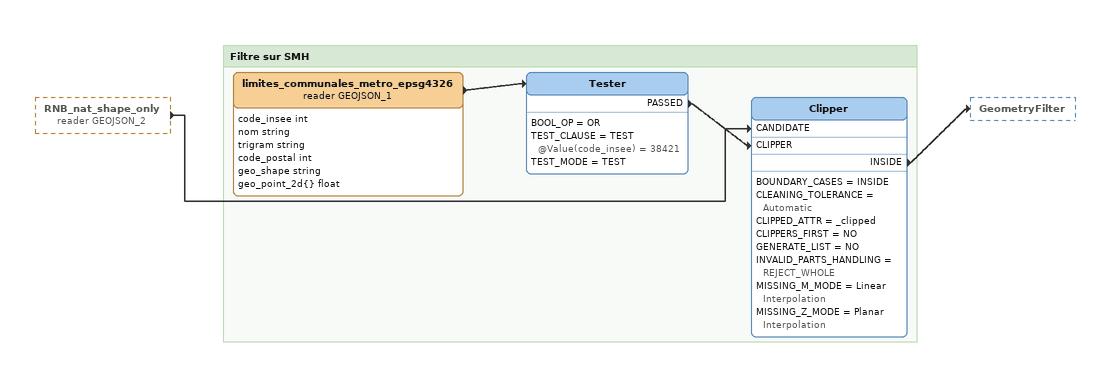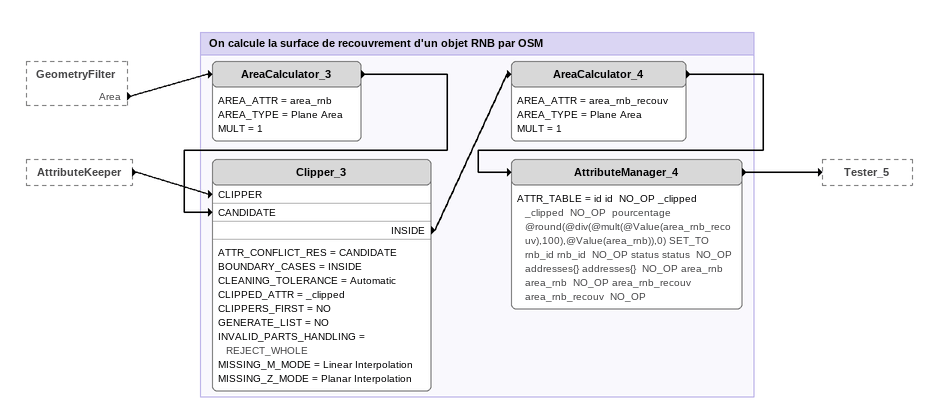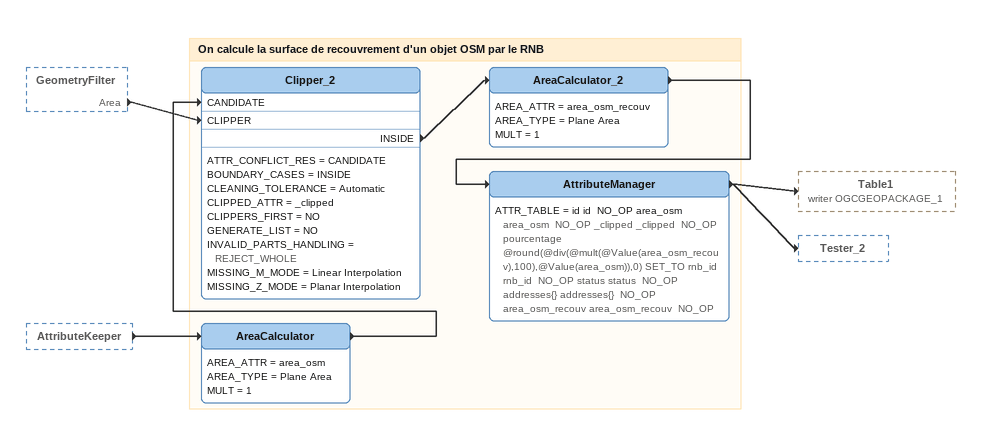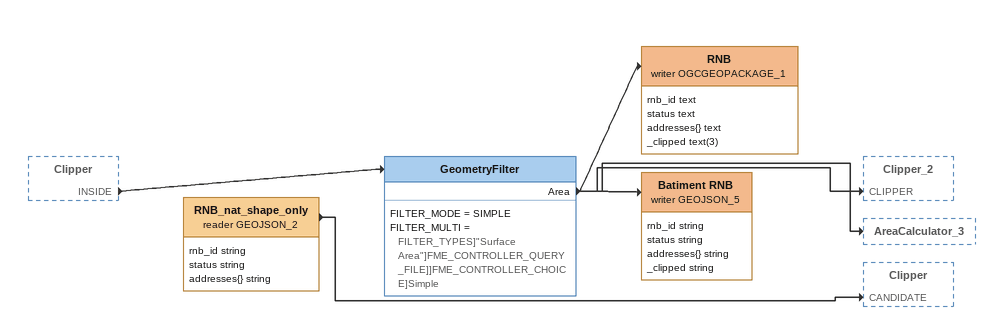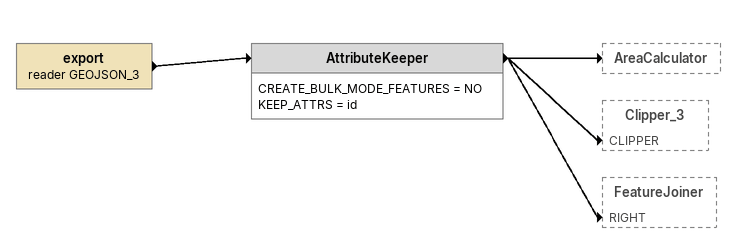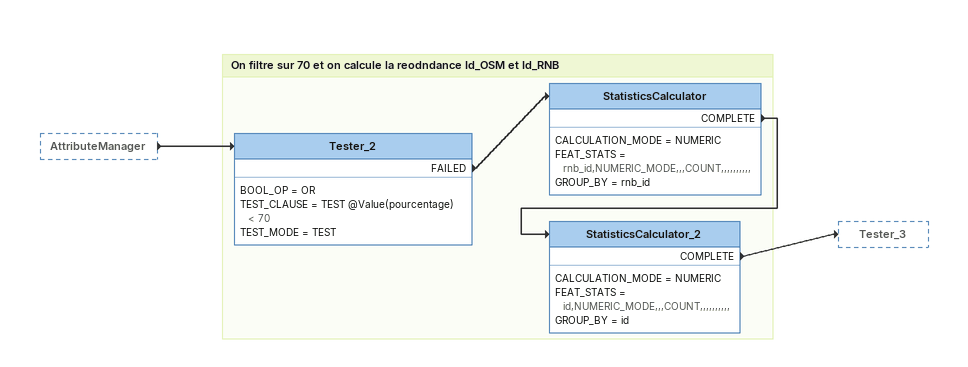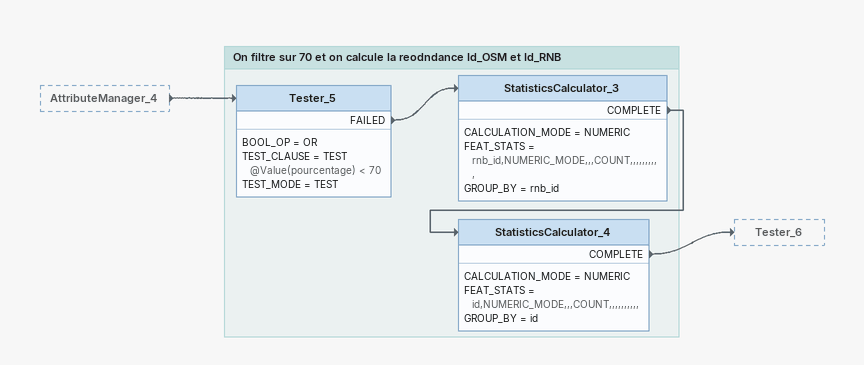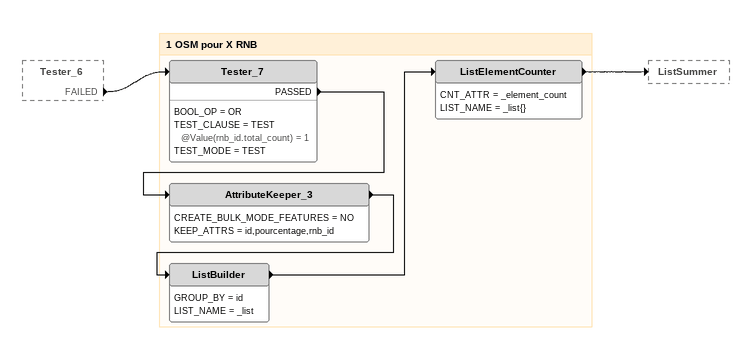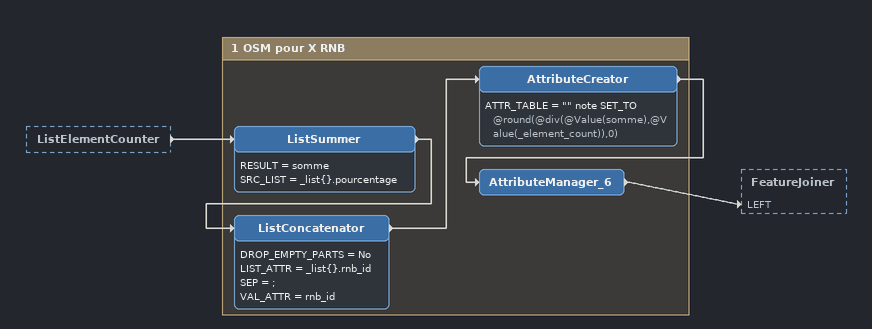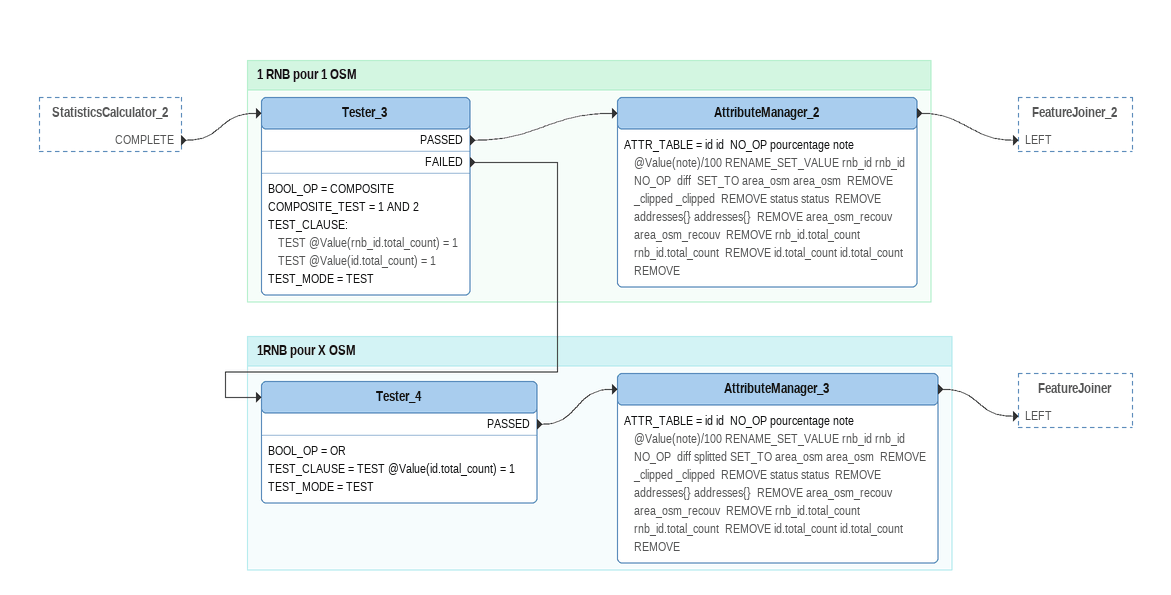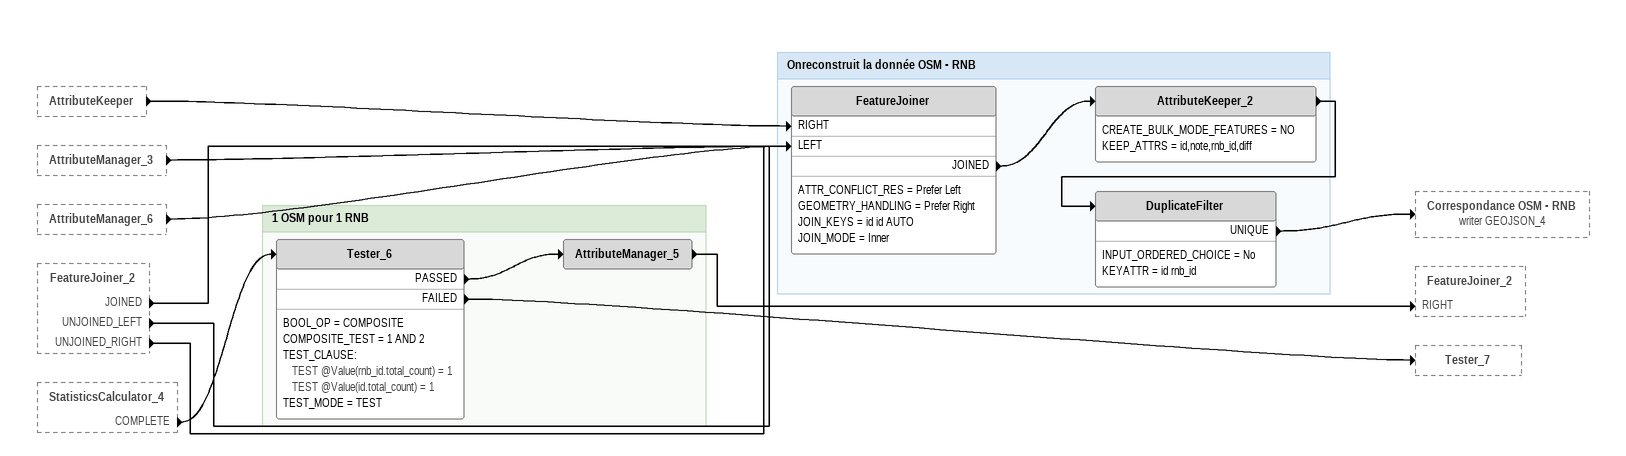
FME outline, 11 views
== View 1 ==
RNB_nat_shape_only (reader GEOJSON_2) [outside]
    -> Clipper [CANDIDATE]

Bookmark: Filtre sur SMH
limites_communales_metro_epsg4326 (reader GEOJSON_1)
    attributes: code_insee int, nom string, trigram string, code_postal int, geo_shape string, geo_point_2d{} float
    -> Tester
Tester
    BOOL_OP = OR
    TEST_CLAUSE = TEST @Value(code_insee) = 38421
    TEST_MODE = TEST
    PASSED -> Clipper [CLIPPER]
Clipper
    BOUNDARY_CASES = INSIDE
    CLEANING_TOLERANCE = Automatic
    CLIPPED_ATTR = _clipped
    CLIPPERS_FIRST = NO
    GENERATE_LIST = NO
    INVALID_PARTS_HANDLING = REJECT_WHOLE
    MISSING_M_MODE = Linear Interpolation
    MISSING_Z_MODE = Planar Interpolation
    INSIDE -> GeometryFilter

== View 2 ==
GeometryFilter [outside]
    Area -> AreaCalculator_3
AttributeKeeper [outside]
    -> Clipper_3 [CLIPPER]

Bookmark: On calcule la surface de recouvrement d'un objet RNB par OSM
AreaCalculator_3
    AREA_ATTR = area_rnb
    AREA_TYPE = Plane Area
    MULT = 1
    -> Clipper_3 [CANDIDATE]
Clipper_3
    ATTR_CONFLICT_RES = CANDIDATE
    BOUNDARY_CASES = INSIDE
    CLEANING_TOLERANCE = Automatic
    CLIPPED_ATTR = _clipped
    CLIPPERS_FIRST = NO
    GENERATE_LIST = NO
    INVALID_PARTS_HANDLING = REJECT_WHOLE
    MISSING_M_MODE = Linear Interpolation
    MISSING_Z_MODE = Planar Interpolation
    INSIDE -> AreaCalculator_4
AreaCalculator_4
    AREA_ATTR = area_rnb_recouv
    AREA_TYPE = Plane Area
    MULT = 1
    -> AttributeManager_4
AttributeManager_4
    ATTR_TABLE = id id  NO_OP _clipped _clipped  NO_OP  pourcentage @round(@div(@mult(@Value(area_rnb_recouv),100),@Value(area_rnb)),0) SET_TO rnb_id rnb_id  NO_OP status status  NO_OP addresses{} addresses{}  NO_OP area_rnb area_rnb  NO_OP area_rnb_recouv area_rnb_recouv  NO_OP
    -> Tester_5

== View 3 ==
GeometryFilter [outside]
    Area -> Clipper_2 [CLIPPER]
AttributeKeeper [outside]
    -> AreaCalculator

Bookmark: On calcule la surface de recouvrement d'un objet OSM par le RNB
AreaCalculator
    AREA_ATTR = area_osm
    AREA_TYPE = Plane Area
    MULT = 1
    -> Clipper_2 [CANDIDATE]
Clipper_2
    ATTR_CONFLICT_RES = CANDIDATE
    BOUNDARY_CASES = INSIDE
    CLEANING_TOLERANCE = Automatic
    CLIPPED_ATTR = _clipped
    CLIPPERS_FIRST = NO
    GENERATE_LIST = NO
    INVALID_PARTS_HANDLING = REJECT_WHOLE
    MISSING_M_MODE = Linear Interpolation
    MISSING_Z_MODE = Planar Interpolation
    INSIDE -> AreaCalculator_2
AreaCalculator_2
    AREA_ATTR = area_osm_recouv
    AREA_TYPE = Plane Area
    MULT = 1
    -> AttributeManager
AttributeManager
    ATTR_TABLE = id id  NO_OP area_osm area_osm  NO_OP _clipped _clipped  NO_OP  pourcentage @round(@div(@mult(@Value(area_osm_recouv),100),@Value(area_osm)),0) SET_TO rnb_id rnb_id  NO_OP status status  NO_OP addresses{} addresses{}  NO_OP area_osm_recouv area_osm_recouv  NO_OP
    -> Table1 (writer OGCGEOPACKAGE_1)
    -> Tester_2

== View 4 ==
Clipper [outside]
    INSIDE -> GeometryFilter
RNB_nat_shape_only (reader GEOJSON_2)
    attributes: rnb_id string, status string, addresses{} string
    -> Clipper [CANDIDATE]
GeometryFilter
    FILTER_MODE = SIMPLE
    FILTER_MULTI = FILTER_TYPES]"Surface Area"]FME_CONTROLLER_QUERY_FILE]]FME_CONTROLLER_CHOICE]Simple
    Area -> Clipper_2 [CLIPPER]
    Area -> RNB (writer OGCGEOPACKAGE_1)
    Area -> Batiment RNB (writer GEOJSON_5)
    Area -> AreaCalculator_3
RNB (writer OGCGEOPACKAGE_1)
    attributes: rnb_id text, status text, addresses{} text, _clipped text(3)
Batiment RNB (writer GEOJSON_5)
    attributes: rnb_id string, status string, addresses{} string, _clipped string

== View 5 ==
export (reader GEOJSON_3)
    -> AttributeKeeper
AttributeKeeper
    CREATE_BULK_MODE_FEATURES = NO
    KEEP_ATTRS = id
    -> AreaCalculator
    -> Clipper_3 [CLIPPER]
    -> FeatureJoiner [RIGHT]

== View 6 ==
AttributeManager [outside]
    -> Tester_2

Bookmark: On filtre sur 70 et on calcule la reodndance Id_OSM et Id_RNB
Tester_2
    BOOL_OP = OR
    TEST_CLAUSE = TEST @Value(pourcentage) < 70
    TEST_MODE = TEST
    FAILED -> StatisticsCalculator
StatisticsCalculator
    CALCULATION_MODE = NUMERIC
    FEAT_STATS = rnb_id,NUMERIC_MODE,,,COUNT,,,,,,,,,,
    GROUP_BY = rnb_id
    COMPLETE -> StatisticsCalculator_2
StatisticsCalculator_2
    CALCULATION_MODE = NUMERIC
    FEAT_STATS = id,NUMERIC_MODE,,,COUNT,,,,,,,,,,
    GROUP_BY = id
    COMPLETE -> Tester_3

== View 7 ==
AttributeManager_4 [outside]
    -> Tester_5

Bookmark: On filtre sur 70 et on calcule la reodndance Id_OSM et Id_RNB
Tester_5
    BOOL_OP = OR
    TEST_CLAUSE = TEST @Value(pourcentage) < 70
    TEST_MODE = TEST
    FAILED -> StatisticsCalculator_3
StatisticsCalculator_3
    CALCULATION_MODE = NUMERIC
    FEAT_STATS = rnb_id,NUMERIC_MODE,,,COUNT,,,,,,,,,,
    GROUP_BY = rnb_id
    COMPLETE -> StatisticsCalculator_4
StatisticsCalculator_4
    CALCULATION_MODE = NUMERIC
    FEAT_STATS = id,NUMERIC_MODE,,,COUNT,,,,,,,,,,
    GROUP_BY = id
    COMPLETE -> Tester_6

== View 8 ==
Tester_6 [outside]
    FAILED -> Tester_7

Bookmark: 1 OSM pour X RNB
Tester_7
    BOOL_OP = OR
    TEST_CLAUSE = TEST @Value(rnb_id.total_count) = 1
    TEST_MODE = TEST
    PASSED -> AttributeKeeper_3
AttributeKeeper_3
    CREATE_BULK_MODE_FEATURES = NO
    KEEP_ATTRS = id,pourcentage,rnb_id
    -> ListBuilder
ListBuilder
    GROUP_BY = id
    LIST_NAME = _list
    -> ListElementCounter
ListElementCounter
    CNT_ATTR = _element_count
    LIST_NAME = _list{}
    -> ListSummer

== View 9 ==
ListElementCounter [outside]
    -> ListSummer

Bookmark: 1 OSM pour X RNB
ListSummer
    RESULT = somme
    SRC_LIST = _list{}.pourcentage
    -> ListConcatenator
ListConcatenator
    DROP_EMPTY_PARTS = No
    LIST_ATTR = _list{}.rnb_id
    SEP = ;
    VAL_ATTR = rnb_id
    -> AttributeCreator
AttributeCreator
    ATTR_TABLE = "" note SET_TO @round(@div(@Value(somme),@Value(_element_count)),0)
    -> AttributeManager_6
AttributeManager_6
    -> FeatureJoiner [LEFT]

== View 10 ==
StatisticsCalculator_2 [outside]
    COMPLETE -> Tester_3

Bookmark: 1 RNB pour 1 OSM
Tester_3
    BOOL_OP = COMPOSITE
    COMPOSITE_TEST = 1 AND 2
    TEST_CLAUSE:
      TEST @Value(rnb_id.total_count) = 1
      TEST @Value(id.total_count) = 1
    TEST_MODE = TEST
    PASSED -> AttributeManager_2
    FAILED -> Tester_4
AttributeManager_2
    ATTR_TABLE = id id  NO_OP pourcentage note @Value(note)/100 RENAME_SET_VALUE rnb_id rnb_id  NO_OP  diff  SET_TO area_osm area_osm  REMOVE _clipped _clipped  REMOVE status status  REMOVE addresses{} addresses{}  REMOVE area_osm_recouv area_osm_recouv  REMOVE rnb_id.total_count rnb_id.total_count  REMOVE id.total_count id.total_count  REMOVE
    -> FeatureJoiner_2 [LEFT]

Bookmark: 1RNB pour X OSM
Tester_4
    BOOL_OP = OR
    TEST_CLAUSE = TEST @Value(id.total_count) = 1
    TEST_MODE = TEST
    PASSED -> AttributeManager_3
AttributeManager_3
    ATTR_TABLE = id id  NO_OP pourcentage note @Value(note)/100 RENAME_SET_VALUE rnb_id rnb_id  NO_OP  diff splitted SET_TO area_osm area_osm  REMOVE _clipped _clipped  REMOVE status status  REMOVE addresses{} addresses{}  REMOVE area_osm_recouv area_osm_recouv  REMOVE rnb_id.total_count rnb_id.total_count  REMOVE id.total_count id.total_count  REMOVE
    -> FeatureJoiner [LEFT]

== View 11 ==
AttributeKeeper [outside]
    -> FeatureJoiner [RIGHT]
AttributeManager_3 [outside]
    -> FeatureJoiner [LEFT]
AttributeManager_6 [outside]
    -> FeatureJoiner [LEFT]
FeatureJoiner_2 [outside]
    JOINED -> FeatureJoiner [LEFT]
    UNJOINED_LEFT -> FeatureJoiner [LEFT]
    UNJOINED_RIGHT -> FeatureJoiner [LEFT]
StatisticsCalculator_4 [outside]
    COMPLETE -> Tester_6

Bookmark: 1 OSM pour 1 RNB
Tester_6
    BOOL_OP = COMPOSITE
    COMPOSITE_TEST = 1 AND 2
    TEST_CLAUSE:
      TEST @Value(rnb_id.total_count) = 1
      TEST @Value(id.total_count) = 1
    TEST_MODE = TEST
    PASSED -> AttributeManager_5
    FAILED -> Tester_7
AttributeManager_5
    -> FeatureJoiner_2 [RIGHT]

Bookmark: Onreconstruit la donnée OSM - RNB
FeatureJoiner
    ATTR_CONFLICT_RES = Prefer Left
    GEOMETRY_HANDLING = Prefer Right
    JOIN_KEYS = id id AUTO
    JOIN_MODE = Inner
    JOINED -> AttributeKeeper_2
AttributeKeeper_2
    CREATE_BULK_MODE_FEATURES = NO
    KEEP_ATTRS = id,note,rnb_id,diff
    -> DuplicateFilter
DuplicateFilter
    INPUT_ORDERED_CHOICE = No
    KEYATTR = id rnb_id
    UNIQUE -> Correspondance OSM - RNB (writer GEOJSON_4)
